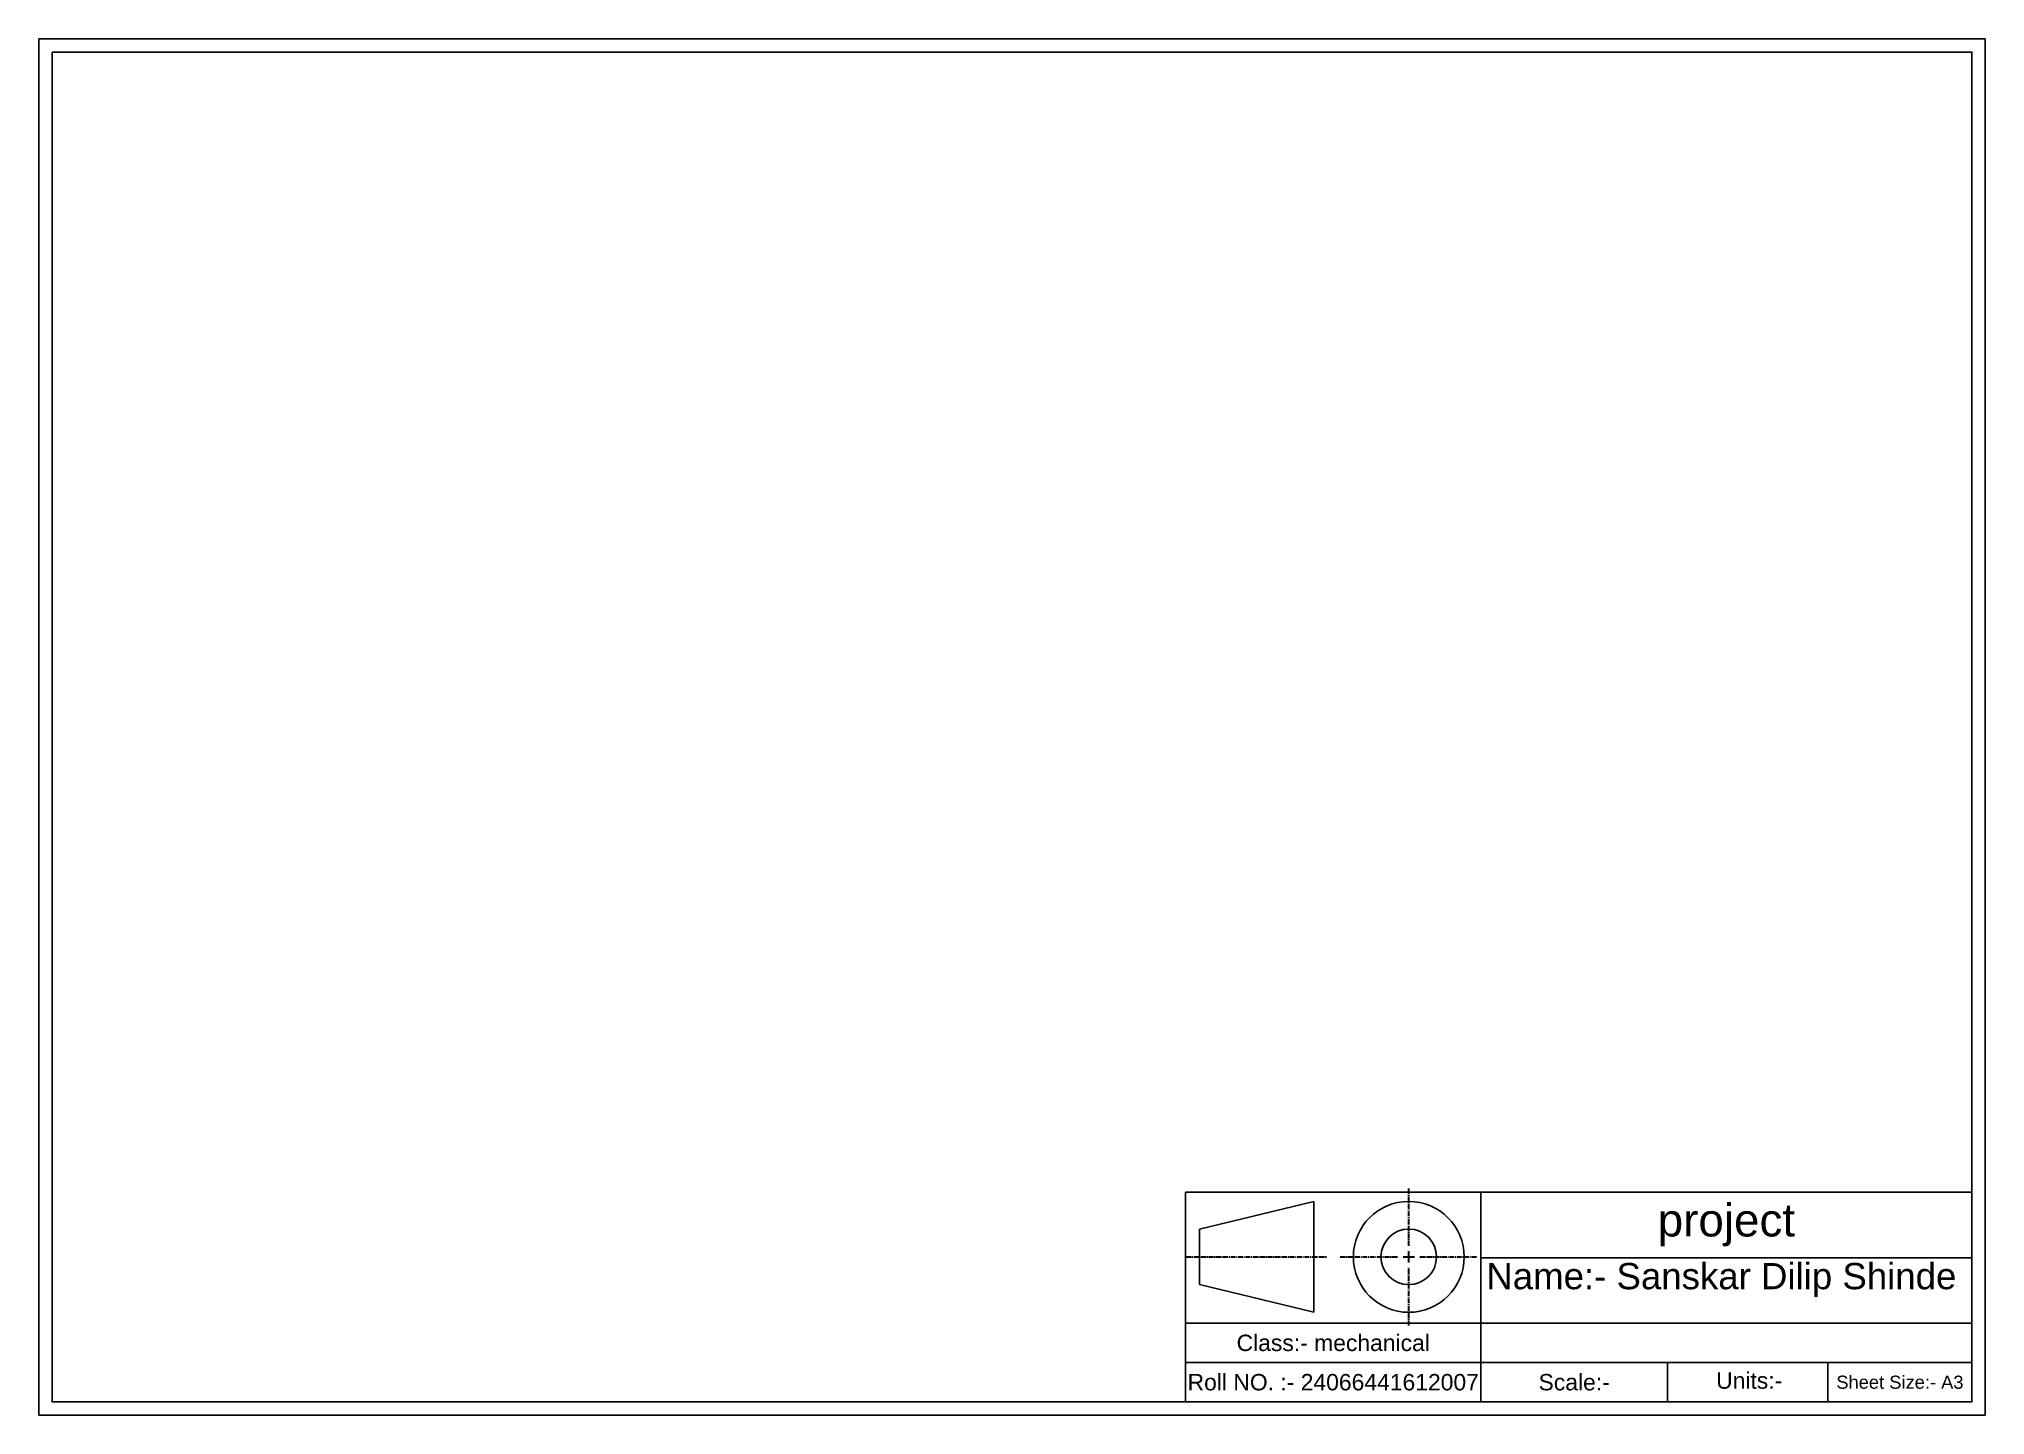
# Model space of a CAD drawing. Header units: inches. Extents: x -334 to -37, y -187 to 23.
import ezdxf

# ---------------------------------------------------------------- set-up
doc = ezdxf.new("R2010")
doc.units = ezdxf.units.IN
doc.header["$MEASUREMENT"] = 0
doc.linetypes.add('CENTER2', pattern=[1.125, 0.75, -0.125, 0.125, -0.125])
doc.styles.get("Standard").update_dxf_attribs({"font": 'arial.ttf'})

# ---------------------------------------------------------------- blocks, each defined once
blk = doc.blocks.new('*U1')
at = {"color": 0, "linetype": 'CENTER2', "lineweight": 30, "transparency": 16777216}
for p, q in [((0, 1.69), (0, 10.46)), ((-10.46, 0), (-1.69, 0)), ((1.69, 0), (10.46, 0)), ((0, -10.46), (0, -1.69))]:
    blk.add_line(p, q, dxfattribs=at)
at = {"color": 0, "linetype": 'Continuous', "lineweight": 30, "transparency": 16777216}
for p, q in [((-0.85, 0), (0.85, 0)), ((0, -0.85), (0, 0.85))]:
    blk.add_line(p, q, dxfattribs=at)
blk = doc.blocks.new('*U2')
at = {"color": 0, "linetype": 'CENTER2', "lineweight": 30, "transparency": 16777216}
blk.add_line((-10.71, 0), (10.71, 0), dxfattribs=at)

msp = doc.modelspace()

# ---------------------------------------------------------------- linework, layer by layer
for p, q in [((-158.55, -153.28), (-38.55, -153.28)), ((-113.52, -185.28), (-113.52, -153.28)), ((-113.52, -153.28), (-113.52, -163.28)), ((-156.43, -158.91), (-139.01, -154.69)), ((-139.01, -154.69), (-139.01, -171.6)), ((-156.43, -158.91), (-156.43, -167.38)), ((-113.52, -163.28), (-38.55, -163.28)), ((-156.43, -167.38), (-139.01, -171.6)), ((-158.55, -173.28), (-38.55, -173.28)), ((-158.55, -185.28), (-158.55, -179.28)), ((-158.55, -179.28), (-38.55, -179.28)), ((-158.55, -179.28), (-38.55, -179.28)), ((-85.01, -185.28), (-85.01, -179.28)), ((-60.55, -185.28), (-60.55, -179.28)), ((-158.55, -185.28), (-38.55, -185.28)), ((-158.55, -185.28), (-38.55, -185.28)), ((-158.55, -185.28), (-38.55, -185.28)), ((-158.55, -185.28), (-38.55, -185.28)), ((-158.55, -185.28), (-38.55, -185.28)), ((-158.55, -185.28), (-38.55, -185.28)), ((-158.55, -185.28), (-38.55, -185.28)), ((-158.55, -185.28), (-38.55, -185.28)), ((-158.55, -185.28), (-38.55, -185.28)), ((-158.55, -185.28), (-38.55, -185.28)), ((-158.55, -185.28), (-38.55, -185.28)), ((-158.55, -185.28), (-38.55, -185.28)), ((-158.55, -185.28), (-38.55, -185.28))]:
    msp.add_line(p, q)
for points in [[(-333.55, 22.72), (-333.55, -187.28), (-36.55, -187.28), (-36.55, 22.72)], [(-331.55, 20.72), (-331.55, -185.28), (-38.55, -185.28), (-38.55, 20.72)], [(-38.55, -153.28), (-158.55, -153.28), (-158.55, -185.28), (-38.55, -185.28)]]:
    msp.add_lwpolyline(points, close=True)
for radius in [8.46, 4.24]:
    msp.add_circle((-124.5, -163.14), radius)

# ---------------------------------------------------------------- block references
at = {"color": 242, "linetype": 'CENTER2', "lineweight": 30, "true_color": 0xcd2027}
msp.add_blockref('*U1', (-124.5, -163.14), dxfattribs=at)
at = {"color": 1, "linetype": 'CENTER2', "lineweight": 30}
msp.add_blockref('*U2', (-147.72, -163.14), dxfattribs=at)

# ---------------------------------------------------------------- texts
at = {"attachment_point": 5}
for s, width, insert, char_height in [('\\pxqc;project', 74.9667, (-76.03, -158.28), 5), ('\\pxqc;Name:- Sanskar Dilip Shinde', 74.5405, (-76.8, -166.68), 4), ('\\pxqc;Class:- mechanical', 45.0333, (-136.03, -176.28), 2.5), ('\\pxqc;Roll NO. :- 24066441612007', 45.0333, (-136.03, -182.28), 2.5), ('\\pxqc;Scale:-', 28.5077, (-99.26, -182.28), 2.5), ('\\pxqc;Units:-', 74.9667, (-72.55, -182.03), 2.5), ('\\pxqc;Sheet Size:- A3', 21.9948, (-49.55, -182.28), 2)]:
    msp.add_mtext_dynamic_manual_height_columns(s, width=width, gutter_width=1, heights=[0], dxfattribs=dict(at, insert=insert, char_height=char_height))

doc.saveas('drawing.dxf')
